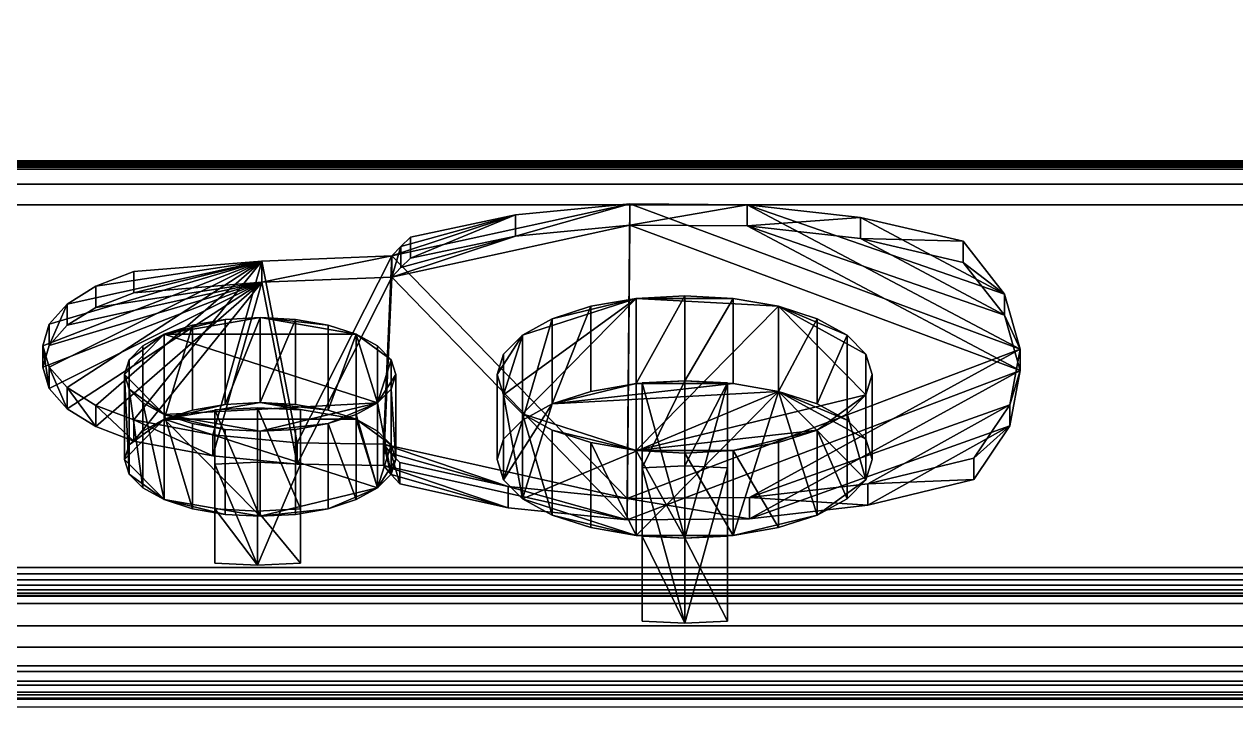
# Model space of a CAD drawing. Extents: x -1 to 823, y -931 to 1.
# Drawn here: x 89.5 to 253.6, y -930 to -837.5 of the extents above; entities that cross this region are included whole.
import ezdxf

# ---------------------------------------------------------------- set-up
doc = ezdxf.new("R2010")
doc.units = 0
for name, color, linetype in [('IQ_200_2D', 1, 'Continuous'), ('IQ_200_3D', 1, 'Continuous'), ('IQ_BLUE_3D', 5, 'Continuous'), ('IQ_CHROMIUM_3D', 7, 'Continuous')]:
    doc.layers.add(name, color=color, linetype=linetype)

msp = doc.modelspace()

# ---------------------------------------------------------------- linework, layer by layer
at = {"layer": 'IQ_200_2D'}
msp.add_line((0, -930), (800, -930), dxfattribs=at)

# ---------------------------------------------------------------- meshes
at = {"layer": 'IQ_200_3D'}
mesh = msp.add_polyface(dxfattribs=at)
corners = [(800, -856, 649), (0, -856, 649), (0, 0, 649), (800, 0, 649)]
mesh.append_faces([[corners[k] for k in face] for face in [(0, 1, 2, 3)]])
mesh = msp.add_polyface(dxfattribs=at)
corners = [(800, -916, 900), (800, 0, 900), (0, 0, 900), (0, -916, 900), (37.03, -92.54, 900), (762.97, -92.54, 900), (766.85, -93.05, 900), (770.47, -94.55, 900), (773.58, -96.93, 900), (775.96, -100.04, 900), (777.46, -103.66, 900), (777.97, -107.54, 900), (777.97, -777.54, 900), (777.46, -781.42, 900), (775.96, -785.04, 900), (773.58, -788.15, 900), (770.47, -790.53, 900), (766.85, -792.03, 900), (762.97, -792.54, 900), (37.03, -792.54, 900), (33.15, -792.03, 900), (29.53, -790.53, 900), (26.42, -788.15, 900), (24.04, -785.04, 900), (22.54, -781.42, 900), (22.03, -777.54, 900), (22.03, -107.54, 900), (22.54, -103.66, 900), (24.04, -100.04, 900), (26.42, -96.93, 900), (29.53, -94.55, 900), (33.15, -93.05, 900)]
mesh.append_faces([[corners[k] for k in face] for face in [(9, 1, 8), (14, 0, 13), (31, 2, 30), (28, 2, 27), (21, 3, 20), (23, 3, 22)]], dxfattribs={"vtx0": -1, "vtx1": -1})
mesh.append_faces([[corners[k] for k in face] for face in [(1, 9, 10), (0, 14, 15), (2, 31, 4, 1), (2, 28, 29), (3, 24, 25, 2), (3, 23, 24)]], dxfattribs={"vtx0": -1, "vtx2": -1})
mesh.append_faces([[corners[k] for k in face] for face in [(1, 10, 11, 12), (0, 17, 18, 19)]], dxfattribs={"vtx0": -1, "vtx3": -1})
mesh.append_faces([[corners[k] for k in face] for face in [(5, 6, 1, 4), (7, 8, 1), (6, 7, 1), (15, 16, 0), (16, 17, 0), (29, 30, 2), (26, 27, 2, 25), (21, 22, 3)]], dxfattribs={"vtx1": -1, "vtx2": -1})
mesh.append_faces([[corners[k] for k in face] for face in [(12, 13, 0, 1), (19, 20, 3, 0)]], dxfattribs={"vtx1": -1, "vtx3": -1})
mesh = msp.add_polyface(dxfattribs=at)
corners = [(800, -856, 658.59), (800, -856.03, 658.83), (800, -856.12, 659.05), (800, -856.25, 659.25), (800, -856.43, 659.41), (800, -856.64, 659.52), (800, -856.87, 659.58), (800, -857.1, 659.58), (0, -857.1, 659.58), (0, -856.87, 659.58), (0, -856.64, 659.52), (0, -856.43, 659.41), (0, -856.25, 659.25), (0, -856.12, 659.05), (0, -856.03, 658.83), (0, -856, 658.59)]
mesh.append_faces([[corners[k] for k in face] for face in [(9, 6, 7, 8)]], dxfattribs={"vtx0": -1})
mesh.append_faces([[corners[k] for k in face] for face in [(10, 5, 6, 9), (11, 4, 5, 10), (4, 11, 12, 3), (13, 2, 3, 12), (14, 1, 2, 13)]], dxfattribs={"vtx0": -1, "vtx2": -1})
mesh.append_faces([[corners[k] for k in face] for face in [(15, 0, 1, 14)]], dxfattribs={"vtx2": -1})
mesh = msp.add_polyface(dxfattribs=at)
corners = [(800, -856, 658.59), (0, -856, 658.59), (0, -856, 649), (800, -856, 649)]
mesh.append_faces([[corners[k] for k in face] for face in [(0, 1, 2, 3)]])
mesh = msp.add_polyface(dxfattribs=at)
corners = [(800, -861.97, 659.07), (0, -861.97, 659.07), (0, -857.1, 659.58), (800, -857.1, 659.58)]
mesh.append_faces([[corners[k] for k in face] for face in [(0, 1, 2, 3)]])
mesh = msp.add_polyface(dxfattribs=at)
corners = [(800, -925.2, 877.81), (0, -925.2, 877.81), (0, -859.16, 811.78), (800, -859.16, 811.78)]
mesh.append_faces([[corners[k] for k in face] for face in [(0, 1, 2, 3)]])
mesh = msp.add_polyface(dxfattribs=at)
corners = [(800, -859.16, 811.78), (0, -859.16, 811.78), (0, -915, 691.03), (800, -915, 691.03)]
mesh.append_faces([[corners[k] for k in face] for face in [(0, 1, 2, 3)]])
mesh = msp.add_polyface(dxfattribs=at)
corners = [(800, -911.14, 653.91), (0, -911.14, 653.91), (0, -861.97, 659.07), (800, -861.97, 659.07)]
mesh.append_faces([[corners[k] for k in face] for face in [(0, 1, 2, 3)]])
mesh = msp.add_polyface(dxfattribs=at)
corners = [(800, -911.14, 653.91), (800, -911.97, 653.92), (800, -912.78, 654.13), (800, -913.52, 654.52), (800, -914.14, 655.08), (800, -914.61, 655.77), (800, -914.9, 656.56), (800, -915, 657.39), (0, -915, 657.39), (0, -914.9, 656.56), (0, -914.61, 655.77), (0, -914.14, 655.08), (0, -913.52, 654.52), (0, -912.78, 654.13), (0, -911.97, 653.92), (0, -911.14, 653.91)]
mesh.append_faces([[corners[k] for k in face] for face in [(1, 14, 15, 0)]], dxfattribs={"vtx0": -1})
mesh.append_faces([[corners[k] for k in face] for face in [(6, 9, 10, 5), (5, 10, 11, 4), (4, 11, 12, 3), (3, 12, 13, 2), (2, 13, 14, 1)]], dxfattribs={"vtx0": -1, "vtx2": -1})
mesh.append_faces([[corners[k] for k in face] for face in [(7, 8, 9, 6)]], dxfattribs={"vtx2": -1})
mesh = msp.add_polyface(dxfattribs=at)
corners = [(800, -915, 691.03), (0, -915, 691.03), (0, -915, 657.39), (800, -915, 657.39)]
mesh.append_faces([[corners[k] for k in face] for face in [(0, 1, 2, 3)]])
mesh = msp.add_polyface(dxfattribs=at)
corners = [(800, -925.2, 877.81), (800, -927.09, 880.21), (800, -928.37, 882.98), (800, -928.96, 885.98), (800, -928.84, 889.03), (800, -928.01, 891.97), (800, -926.52, 894.64), (800, -924.45, 896.89), (800, -921.91, 898.58), (800, -919.04, 899.64), (800, -916, 900), (0, -916, 900), (0, -919.04, 899.64), (0, -921.91, 898.58), (0, -924.45, 896.89), (0, -926.52, 894.64), (0, -928.01, 891.97), (0, -928.84, 889.03), (0, -928.96, 885.98), (0, -928.37, 882.98), (0, -927.09, 880.21), (0, -925.2, 877.81)]
mesh.append_faces([[corners[k] for k in face] for face in [(1, 20, 21, 0)]], dxfattribs={"vtx0": -1})
mesh.append_faces([[corners[k] for k in face] for face in [(9, 12, 13, 8), (7, 14, 15, 6), (8, 13, 14, 7), (6, 15, 16, 5), (4, 17, 18, 3), (2, 19, 20, 1), (3, 18, 19, 2), (17, 4, 5, 16)]], dxfattribs={"vtx0": -1, "vtx2": -1})
mesh.append_faces([[corners[k] for k in face] for face in [(10, 11, 12, 9)]], dxfattribs={"vtx2": -1})
at = {"layer": 'IQ_BLUE_3D'}
mesh = msp.add_polyface(dxfattribs=at)
corners = [(216.74, -866.89, 795.07), (222.33, -874.05, 779.59), (224.46, -881.53, 763.41), (223.05, -889.05, 747.16), (218.16, -896.3, 731.48), (203.79, -899.78, 723.95), (187.8, -901.64, 719.92), (171.21, -901.77, 719.65), (155.07, -900.15, 723.15), (140.41, -896.88, 730.21), (139.25, -895.65, 732.88), (138.2, -894.4, 735.58), (126.5, -894.23, 735.96), (115.09, -893.12, 738.35), (104.4, -891.12, 742.68), (99.24, -889.14, 746.96), (95.34, -886.71, 752.21), (92.91, -883.96, 758.15), (92.08, -881.05, 764.44), (92.91, -878.15, 770.73), (95.34, -875.4, 776.67), (99.24, -872.97, 781.92), (104.4, -870.99, 786.19), (121.74, -869.58, 789.26), (139.33, -868.88, 790.77), (140.55, -867.59, 793.56), (141.88, -866.32, 796.31), (156.07, -863.31, 802.82), (171.56, -861.82, 806.04), (187.46, -861.94, 805.78), (202.82, -863.66, 802.05)]
mesh.append_faces([[corners[k] for k in face] for face in [(10, 8, 9)]], dxfattribs={"vtx0": -1})
mesh.append_faces([[corners[k] for k in face] for face in [(16, 23, 15), (14, 23, 13), (8, 11, 7), (3, 6, 2)]], dxfattribs={"vtx0": -1, "vtx1": -1})
mesh.append_faces([[corners[k] for k in face] for face in [(11, 24, 7), (24, 28, 7), (2, 7, 28)]], dxfattribs={"vtx0": -1, "vtx1": -1, "vtx2": -1})
mesh.append_faces([[corners[k] for k in face] for face in [(23, 18, 19), (23, 19, 20), (23, 17, 18), (12, 23, 24), (8, 10, 11), (24, 11, 12), (24, 27, 28), (2, 6, 7), (3, 5, 6)]], dxfattribs={"vtx0": -1, "vtx2": -1})
mesh.append_faces([[corners[k] for k in face] for face in [(0, 1, 30), (4, 5, 3)]], dxfattribs={"vtx1": -1})
mesh.append_faces([[corners[k] for k in face] for face in [(20, 21, 23), (14, 15, 23), (16, 17, 23), (12, 13, 23), (29, 30, 1), (28, 29, 2), (1, 2, 29), (24, 25, 27)]], dxfattribs={"vtx1": -1, "vtx2": -1})
mesh.append_faces([[corners[k] for k in face] for face in [(21, 22, 23), (25, 26, 27)]], dxfattribs={"vtx2": -1})
mesh = msp.add_polyface(dxfattribs=at)
corners = [(141.88, -869.2, 797.64), (156.07, -866.19, 804.15), (171.56, -864.7, 807.37), (187.46, -864.82, 807.11), (202.82, -866.54, 803.38), (216.74, -869.77, 796.41), (216.74, -866.89, 795.07), (202.82, -863.66, 802.05), (187.46, -861.94, 805.78), (171.56, -861.82, 806.04), (156.07, -863.31, 802.82), (141.88, -866.32, 796.31)]
mesh.append_faces([[corners[k] for k in face] for face in [(6, 4, 5), (0, 10, 11)]], dxfattribs={"vtx0": -1})
mesh.append_faces([[corners[k] for k in face] for face in [(4, 7, 3), (1, 10, 0), (9, 2, 8)]], dxfattribs={"vtx0": -1, "vtx1": -1})
mesh.append_faces([[corners[k] for k in face] for face in [(4, 6, 7), (3, 7, 8), (8, 2, 3), (1, 9, 10), (9, 1, 2)]], dxfattribs={"vtx0": -1, "vtx2": -1})
mesh = msp.add_polyface(dxfattribs=at)
corners = [(216.74, -869.77, 796.41), (202.82, -866.54, 803.38), (187.46, -864.82, 807.11), (171.56, -864.7, 807.37), (156.07, -866.19, 804.15), (141.88, -869.2, 797.64), (140.55, -870.47, 794.89), (139.33, -871.76, 792.1), (121.74, -872.46, 790.59), (104.4, -873.88, 787.53), (99.24, -875.85, 783.25), (95.34, -878.28, 778), (92.91, -881.03, 772.06), (92.08, -883.94, 765.77), (92.91, -886.85, 759.48), (95.34, -889.59, 753.54), (99.24, -892.02, 748.29), (104.4, -894, 744.02), (115.09, -896, 739.69), (126.5, -897.11, 737.29), (138.2, -897.28, 736.91), (139.25, -898.53, 734.21), (140.41, -899.77, 731.54), (155.07, -903.03, 724.48), (171.21, -904.65, 720.98), (187.8, -904.53, 721.25), (203.79, -902.66, 725.28), (218.16, -899.18, 732.81), (223.05, -891.93, 748.49), (224.46, -884.41, 764.74), (222.33, -876.93, 780.92)]
mesh.append_faces([[corners[k] for k in face] for face in [(1, 30, 0)]], dxfattribs={"vtx0": -1})
mesh.append_faces([[corners[k] for k in face] for face in [(2, 30, 1), (30, 2, 29), (25, 29, 24), (8, 19, 7), (11, 8, 10), (13, 8, 12), (14, 8, 13), (12, 8, 11), (15, 8, 14), (20, 7, 19), (17, 8, 16), (18, 8, 17), (16, 8, 15)]], dxfattribs={"vtx0": -1, "vtx1": -1})
mesh.append_faces([[corners[k] for k in face] for face in [(7, 24, 3), (3, 24, 29), (20, 24, 7)]], dxfattribs={"vtx0": -1, "vtx1": -1, "vtx2": -1})
mesh.append_faces([[corners[k] for k in face] for face in [(25, 28, 29), (28, 25, 26), (20, 23, 24), (4, 6, 7), (23, 20, 21)]], dxfattribs={"vtx0": -1, "vtx2": -1})
mesh.append_faces([[corners[k] for k in face] for face in [(5, 6, 4), (9, 10, 8), (22, 23, 21)]], dxfattribs={"vtx1": -1})
mesh.append_faces([[corners[k] for k in face] for face in [(2, 3, 29), (3, 4, 7), (18, 19, 8)]], dxfattribs={"vtx1": -1, "vtx2": -1})
mesh.append_faces([[corners[k] for k in face] for face in [(26, 27, 28)]], dxfattribs={"vtx2": -1})
mesh = msp.add_polyface(dxfattribs=at)
corners = [(139.33, -871.76, 792.1), (140.55, -870.47, 794.89), (141.88, -869.2, 797.64), (141.88, -866.32, 796.31), (140.55, -867.59, 793.56), (139.33, -868.88, 790.77)]
mesh.append_faces([[corners[k] for k in face] for face in [(4, 0, 1)]], dxfattribs={"vtx0": -1, "vtx2": -1})
mesh.append_faces([[corners[k] for k in face] for face in [(4, 5, 0)]], dxfattribs={"vtx2": -1})
mesh.append_faces([[corners[k] for k in face] for face in [(1, 2, 3, 4)]], dxfattribs={"vtx3": -1})
mesh = msp.add_polyface(dxfattribs=at)
corners = [(216.74, -869.77, 796.41), (222.33, -876.93, 780.92), (224.46, -884.41, 764.74), (223.05, -891.93, 748.49), (218.16, -899.18, 732.81), (218.16, -896.3, 731.48), (223.05, -889.05, 747.16), (224.46, -881.53, 763.41), (222.33, -874.05, 779.59), (216.74, -866.89, 795.07)]
mesh.append_faces([[corners[k] for k in face] for face in [(5, 3, 4), (0, 8, 9)]], dxfattribs={"vtx0": -1})
mesh.append_faces([[corners[k] for k in face] for face in [(3, 6, 2)]], dxfattribs={"vtx0": -1, "vtx1": -1})
mesh.append_faces([[corners[k] for k in face] for face in [(8, 0, 1), (7, 1, 2)]], dxfattribs={"vtx0": -1, "vtx2": -1})
mesh.append_faces([[corners[k] for k in face] for face in [(5, 6, 3), (6, 7, 2), (7, 8, 1)]], dxfattribs={"vtx1": -1, "vtx2": -1})
mesh = msp.add_polyface(dxfattribs=at)
corners = [(104.4, -873.88, 787.53), (121.74, -872.46, 790.59), (139.33, -871.76, 792.1), (139.33, -868.88, 790.77), (121.74, -869.58, 789.26), (104.4, -870.99, 786.19)]
mesh.append_faces([[corners[k] for k in face] for face in [(1, 3, 4), (4, 0, 1)]], dxfattribs={"vtx0": -1, "vtx2": -1})
mesh.append_faces([[corners[k] for k in face] for face in [(2, 3, 1)]], dxfattribs={"vtx1": -1})
mesh.append_faces([[corners[k] for k in face] for face in [(4, 5, 0)]], dxfattribs={"vtx2": -1})
mesh = msp.add_polyface(dxfattribs=at)
corners = [(104.4, -894, 744.02), (99.24, -892.02, 748.29), (95.34, -889.59, 753.54), (92.91, -886.85, 759.48), (92.08, -883.94, 765.77), (92.91, -881.03, 772.06), (95.34, -878.28, 778), (99.24, -875.85, 783.25), (104.4, -873.88, 787.53), (104.4, -870.99, 786.19), (99.24, -872.97, 781.92), (95.34, -875.4, 776.67), (92.91, -878.15, 770.73), (92.08, -881.05, 764.44), (92.91, -883.96, 758.15), (95.34, -886.71, 752.21), (99.24, -889.14, 746.96), (104.4, -891.12, 742.68)]
mesh.append_faces([[corners[k] for k in face] for face in [(0, 16, 17)]], dxfattribs={"vtx0": -1})
mesh.append_faces([[corners[k] for k in face] for face in [(12, 5, 11), (16, 1, 15), (3, 14, 2)]], dxfattribs={"vtx0": -1, "vtx1": -1})
mesh.append_faces([[corners[k] for k in face] for face in [(11, 5, 6), (3, 13, 14), (16, 0, 1), (13, 3, 4)]], dxfattribs={"vtx0": -1, "vtx2": -1})
mesh.append_faces([[corners[k] for k in face] for face in [(9, 10, 7, 8)]], dxfattribs={"vtx1": -1})
mesh.append_faces([[corners[k] for k in face] for face in [(14, 15, 2), (1, 2, 15)]], dxfattribs={"vtx1": -1, "vtx2": -1})
mesh.append_faces([[corners[k] for k in face] for face in [(10, 11, 6, 7), (4, 5, 12, 13)]], dxfattribs={"vtx1": -1, "vtx3": -1})
mesh = msp.add_polyface(dxfattribs=at)
corners = [(121.5, -892.65, 746.92), (116.75, -892.39, 747.49), (112.32, -891.62, 749.15), (108.51, -890.4, 751.8), (105.59, -888.8, 755.26), (103.76, -886.94, 759.28), (103.13, -884.94, 763.59), (103.76, -882.95, 767.91), (105.59, -881.09, 771.93), (108.51, -879.49, 775.38), (112.32, -878.27, 778.03), (116.75, -877.5, 779.7), (121.5, -877.23, 780.27), (126.26, -877.5, 779.7), (130.69, -878.27, 778.03), (134.49, -879.49, 775.38), (137.41, -881.09, 771.93), (139.25, -882.95, 767.91), (139.87, -884.94, 763.59), (139.25, -886.94, 759.28), (137.41, -888.8, 755.26), (134.49, -890.4, 751.8), (130.69, -891.62, 749.15), (126.26, -892.39, 747.49)]
mesh.append_faces([[corners[k] for k in face] for face in [(9, 7, 8), (5, 3, 4), (3, 1, 2), (22, 20, 21), (20, 18, 19)]], dxfattribs={"vtx0": -1})
mesh.append_faces([[corners[k] for k in face] for face in [(1, 3, 0)]], dxfattribs={"vtx0": -1, "vtx1": -1})
mesh.append_faces([[corners[k] for k in face] for face in [(6, 9, 3), (9, 20, 3), (3, 20, 0), (15, 20, 9), (20, 15, 17), (0, 20, 22), (9, 12, 15)]], dxfattribs={"vtx0": -1, "vtx1": -1, "vtx2": -1})
mesh.append_faces([[corners[k] for k in face] for face in [(9, 6, 7), (9, 11, 12), (12, 14, 15)]], dxfattribs={"vtx0": -1, "vtx2": -1})
mesh.append_faces([[corners[k] for k in face] for face in [(5, 6, 3), (17, 18, 20)]], dxfattribs={"vtx1": -1, "vtx2": -1})
mesh.append_faces([[corners[k] for k in face] for face in [(9, 10, 11), (12, 13, 14), (15, 16, 17), (22, 23, 0)]], dxfattribs={"vtx2": -1})
mesh = msp.add_polyface(dxfattribs=at)
corners = [(121.5, -904.18, 752.25), (116.75, -903.92, 752.82), (112.32, -903.15, 754.48), (108.51, -901.92, 757.13), (105.59, -900.33, 760.59), (103.76, -898.47, 764.61), (103.13, -896.47, 768.92), (103.76, -894.48, 773.24), (105.59, -892.62, 777.26), (108.51, -891.02, 780.71), (112.32, -889.79, 783.36), (116.75, -889.02, 785.03), (121.5, -888.76, 785.6), (121.5, -877.23, 780.27), (116.75, -877.5, 779.7), (112.32, -878.27, 778.03), (108.51, -879.49, 775.38), (105.59, -881.09, 771.93), (103.76, -882.95, 767.91), (103.13, -884.94, 763.59), (103.76, -886.94, 759.28), (105.59, -888.8, 755.26), (108.51, -890.4, 751.8), (112.32, -891.62, 749.15), (116.75, -892.39, 747.49), (121.5, -892.65, 746.92)]
mesh.append_faces([[corners[k] for k in face] for face in [(14, 11, 13), (20, 5, 19), (21, 4, 20)]], dxfattribs={"vtx0": -1, "vtx1": -1})
mesh.append_faces([[corners[k] for k in face] for face in [(2, 22, 23), (21, 3, 4), (19, 5, 6)]], dxfattribs={"vtx0": -1, "vtx2": -1})
mesh.append_faces([[corners[k] for k in face] for face in [(0, 1, 24, 25)]], dxfattribs={"vtx1": -1})
mesh.append_faces([[corners[k] for k in face] for face in [(15, 16, 9), (9, 10, 15), (21, 22, 3), (4, 5, 20), (2, 3, 22)]], dxfattribs={"vtx1": -1, "vtx2": -1})
mesh.append_faces([[corners[k] for k in face] for face in [(14, 15, 10, 11), (16, 17, 8, 9), (17, 18, 7, 8), (6, 7, 18, 19), (23, 24, 1, 2)]], dxfattribs={"vtx1": -1, "vtx3": -1})
mesh.append_faces([[corners[k] for k in face] for face in [(11, 12, 13)]], dxfattribs={"vtx2": -1})
mesh = msp.add_polyface(dxfattribs=at)
corners = [(121.5, -888.76, 785.6), (126.26, -889.02, 785.03), (130.69, -889.79, 783.36), (134.49, -891.02, 780.71), (137.41, -892.62, 777.26), (139.25, -894.48, 773.24), (139.87, -896.47, 768.92), (139.25, -898.47, 764.61), (137.41, -900.33, 760.59), (134.49, -901.92, 757.13), (130.69, -903.15, 754.48), (126.26, -903.92, 752.82), (121.5, -904.18, 752.25), (121.5, -892.65, 746.92), (126.26, -892.39, 747.49), (130.69, -891.62, 749.15), (134.49, -890.4, 751.8), (137.41, -888.8, 755.26), (139.25, -886.94, 759.28), (139.87, -884.94, 763.59), (139.25, -882.95, 767.91), (137.41, -881.09, 771.93), (134.49, -879.49, 775.38), (130.69, -878.27, 778.03), (126.26, -877.5, 779.7), (121.5, -877.23, 780.27)]
mesh.append_faces([[corners[k] for k in face] for face in [(9, 16, 8)]], dxfattribs={"vtx0": -1, "vtx1": -1})
mesh.append_faces([[corners[k] for k in face] for face in [(8, 16, 17), (7, 17, 18), (2, 22, 23)]], dxfattribs={"vtx0": -1, "vtx2": -1})
mesh.append_faces([[corners[k] for k in face] for face in [(13, 14, 11, 12), (25, 0, 24)]], dxfattribs={"vtx1": -1})
mesh.append_faces([[corners[k] for k in face] for face in [(15, 16, 9), (7, 8, 17), (9, 10, 15), (6, 7, 18), (18, 19, 6), (0, 1, 24), (2, 3, 22)]], dxfattribs={"vtx1": -1, "vtx2": -1})
mesh.append_faces([[corners[k] for k in face] for face in [(14, 15, 10, 11), (19, 20, 5, 6), (20, 21, 4, 5), (21, 22, 3, 4), (23, 24, 1, 2)]], dxfattribs={"vtx1": -1, "vtx3": -1})
mesh = msp.add_polyface(dxfattribs=at)
corners = [(121.5, -904.18, 752.25), (126.26, -903.92, 752.82), (130.69, -903.15, 754.48), (134.49, -901.92, 757.13), (137.41, -900.33, 760.59), (139.25, -898.47, 764.61), (139.87, -896.47, 768.92), (139.25, -894.48, 773.24), (137.41, -892.62, 777.26), (134.49, -891.02, 780.71), (130.69, -889.79, 783.36), (126.26, -889.02, 785.03), (121.5, -888.76, 785.6), (116.75, -889.02, 785.03), (112.32, -889.79, 783.36), (108.51, -891.02, 780.71), (105.59, -892.62, 777.26), (103.76, -894.48, 773.24), (103.13, -896.47, 768.92), (103.76, -898.47, 764.61), (105.59, -900.33, 760.59), (108.51, -901.92, 757.13), (112.32, -903.15, 754.48), (116.75, -903.92, 752.82)]
mesh.append_faces([[corners[k] for k in face] for face in [(6, 4, 5), (4, 2, 3), (17, 15, 16), (23, 21, 22), (21, 19, 20)]], dxfattribs={"vtx0": -1})
mesh.append_faces([[corners[k] for k in face] for face in [(10, 12, 9)]], dxfattribs={"vtx0": -1, "vtx1": -1})
mesh.append_faces([[corners[k] for k in face] for face in [(4, 7, 9), (15, 4, 9), (2, 4, 0), (15, 9, 12), (4, 15, 0), (21, 15, 18), (21, 0, 15)]], dxfattribs={"vtx0": -1, "vtx1": -1, "vtx2": -1})
mesh.append_faces([[corners[k] for k in face] for face in [(21, 23, 0), (15, 12, 13)]], dxfattribs={"vtx0": -1, "vtx2": -1})
mesh.append_faces([[corners[k] for k in face] for face in [(1, 2, 0)]], dxfattribs={"vtx1": -1})
mesh.append_faces([[corners[k] for k in face] for face in [(6, 7, 4), (17, 18, 15), (18, 19, 21)]], dxfattribs={"vtx1": -1, "vtx2": -1})
mesh.append_faces([[corners[k] for k in face] for face in [(7, 8, 9), (10, 11, 12), (13, 14, 15)]], dxfattribs={"vtx2": -1})
mesh = msp.add_polyface(dxfattribs=at)
corners = [(126.94, -903.18, 754.42), (121.15, -903.46, 753.81), (115.36, -903.18, 754.42), (115.36, -889.76, 783.43), (121.15, -889.48, 784.04), (126.94, -889.76, 783.43)]
mesh.append_faces([[corners[k] for k in face] for face in [(0, 4, 5), (3, 1, 2)]], dxfattribs={"vtx0": -1})
mesh.append_faces([[corners[k] for k in face] for face in [(1, 3, 4, 0)]], dxfattribs={"vtx0": -1, "vtx2": -1})
mesh = msp.add_polyface(dxfattribs=at)
corners = [(115.36, -897.13, 786.83), (121.15, -896.85, 787.44), (126.94, -897.13, 786.83), (126.94, -889.76, 783.43), (121.15, -889.48, 784.04), (115.36, -889.76, 783.43)]
mesh.append_faces([[corners[k] for k in face] for face in [(1, 2, 3, 4), (4, 5, 0, 1)]], dxfattribs={"vtx3": -1})
mesh = msp.add_polyface(dxfattribs=at)
corners = [(115.36, -897.13, 786.83), (115.36, -889.76, 783.43), (115.36, -903.18, 754.42), (115.36, -910.54, 757.82)]
mesh.append_faces([[corners[k] for k in face] for face in [(0, 1, 2, 3)]])
mesh = msp.add_polyface(dxfattribs=at)
corners = [(126.94, -910.54, 757.82), (126.94, -903.18, 754.42), (126.94, -889.76, 783.43), (126.94, -897.13, 786.83)]
mesh.append_faces([[corners[k] for k in face] for face in [(0, 1, 2, 3)]])
mesh = msp.add_polyface(dxfattribs=at)
corners = [(138.2, -897.28, 736.91), (126.5, -897.11, 737.29), (115.09, -896, 739.69), (104.4, -894, 744.02), (104.4, -891.12, 742.68), (115.09, -893.12, 738.35), (126.5, -894.23, 735.96), (138.2, -894.4, 735.58)]
mesh.append_faces([[corners[k] for k in face] for face in [(4, 5, 2)]], dxfattribs={"vtx1": -1, "vtx2": -1})
mesh.append_faces([[corners[k] for k in face] for face in [(1, 2, 5, 6)]], dxfattribs={"vtx1": -1, "vtx3": -1})
mesh.append_faces([[corners[k] for k in face] for face in [(2, 3, 4)]], dxfattribs={"vtx2": -1})
mesh.append_faces([[corners[k] for k in face] for face in [(6, 7, 0, 1)]], dxfattribs={"vtx3": -1})
mesh = msp.add_polyface(dxfattribs=at)
corners = [(140.41, -899.77, 731.54), (139.25, -898.53, 734.21), (138.2, -897.28, 736.91), (138.2, -894.4, 735.58), (139.25, -895.65, 732.88), (140.41, -896.88, 730.21)]
mesh.append_faces([[corners[k] for k in face] for face in [(1, 3, 4), (4, 0, 1)]], dxfattribs={"vtx0": -1, "vtx2": -1})
mesh.append_faces([[corners[k] for k in face] for face in [(2, 3, 1)]], dxfattribs={"vtx1": -1})
mesh.append_faces([[corners[k] for k in face] for face in [(4, 5, 0)]], dxfattribs={"vtx2": -1})
mesh = msp.add_polyface(dxfattribs=at)
corners = [(126.94, -910.54, 757.82), (126.94, -897.13, 786.83), (121.15, -896.85, 787.44), (115.36, -897.13, 786.83), (115.36, -910.54, 757.82), (121.15, -910.82, 757.22)]
mesh.append_faces([[corners[k] for k in face] for face in [(1, 5, 0)]], dxfattribs={"vtx0": -1})
mesh.append_faces([[corners[k] for k in face] for face in [(2, 5, 1)]], dxfattribs={"vtx0": -1, "vtx1": -1})
mesh.append_faces([[corners[k] for k in face] for face in [(4, 5, 3)]], dxfattribs={"vtx1": -1})
mesh.append_faces([[corners[k] for k in face] for face in [(2, 3, 5)]], dxfattribs={"vtx1": -1, "vtx2": -1})
mesh = msp.add_polyface(dxfattribs=at)
corners = [(218.16, -899.18, 732.81), (203.79, -902.66, 725.28), (187.8, -904.53, 721.25), (171.21, -904.65, 720.98), (155.07, -903.03, 724.48), (140.41, -899.77, 731.54), (140.41, -896.88, 730.21), (155.07, -900.15, 723.15), (171.21, -901.77, 719.65), (187.8, -901.64, 719.92), (203.79, -899.78, 723.95), (218.16, -896.3, 731.48)]
mesh.append_faces([[corners[k] for k in face] for face in [(0, 10, 11)]], dxfattribs={"vtx0": -1})
mesh.append_faces([[corners[k] for k in face] for face in [(4, 7, 3), (1, 10, 0), (9, 2, 8)]], dxfattribs={"vtx0": -1, "vtx1": -1})
mesh.append_faces([[corners[k] for k in face] for face in [(3, 7, 8), (8, 2, 3), (1, 9, 10), (9, 1, 2)]], dxfattribs={"vtx0": -1, "vtx2": -1})
mesh.append_faces([[corners[k] for k in face] for face in [(6, 7, 4, 5)]], dxfattribs={"vtx1": -1})
mesh = msp.add_polyface(dxfattribs=at)
corners = [(126.94, -910.54, 757.82), (121.15, -910.82, 757.22), (115.36, -910.54, 757.82), (115.36, -903.18, 754.42), (121.15, -903.46, 753.81), (126.94, -903.18, 754.42)]
mesh.append_faces([[corners[k] for k in face] for face in [(1, 3, 4), (4, 0, 1)]], dxfattribs={"vtx0": -1, "vtx2": -1})
mesh.append_faces([[corners[k] for k in face] for face in [(2, 3, 1)]], dxfattribs={"vtx1": -1})
mesh.append_faces([[corners[k] for k in face] for face in [(4, 5, 0)]], dxfattribs={"vtx2": -1})
at = {"layer": 'IQ_CHROMIUM_3D'}
mesh = msp.add_polyface(dxfattribs=at)
corners = [(179, -895.61, 740.54), (172.43, -895.24, 741.32), (166.3, -894.18, 743.63), (161.04, -892.48, 747.29), (157.01, -890.27, 752.07), (154.47, -887.7, 757.63), (153.6, -884.94, 763.59), (154.47, -882.18, 769.56), (157.01, -879.61, 775.12), (161.04, -877.41, 779.89), (166.3, -875.71, 783.56), (172.43, -874.65, 785.86), (179, -874.28, 786.65), (185.58, -874.65, 785.86), (191.7, -875.71, 783.56), (196.96, -877.41, 779.89), (201, -879.61, 775.12), (203.54, -882.18, 769.56), (204.4, -884.94, 763.59), (203.54, -887.7, 757.63), (201, -890.27, 752.07), (196.96, -892.48, 747.29), (191.7, -894.18, 743.63), (185.58, -895.24, 741.32)]
mesh.append_faces([[corners[k] for k in face] for face in [(3, 1, 2), (1, 23, 0), (16, 14, 15), (23, 21, 22), (21, 19, 20), (13, 11, 12)]], dxfattribs={"vtx0": -1})
mesh.append_faces([[corners[k] for k in face] for face in [(9, 11, 8), (4, 1, 3)]], dxfattribs={"vtx0": -1, "vtx1": -1})
mesh.append_faces([[corners[k] for k in face] for face in [(5, 8, 11), (11, 1, 4), (1, 11, 14), (14, 19, 1), (17, 19, 14), (1, 21, 23), (19, 21, 1)]], dxfattribs={"vtx0": -1, "vtx1": -1, "vtx2": -1})
mesh.append_faces([[corners[k] for k in face] for face in [(11, 13, 14)]], dxfattribs={"vtx0": -1, "vtx2": -1})
mesh.append_faces([[corners[k] for k in face] for face in [(5, 6, 8), (4, 5, 11), (16, 17, 14)]], dxfattribs={"vtx1": -1, "vtx2": -1})
mesh.append_faces([[corners[k] for k in face] for face in [(6, 7, 8), (9, 10, 11), (17, 18, 19)]], dxfattribs={"vtx2": -1})
mesh = msp.add_polyface(dxfattribs=at)
corners = [(179, -907.13, 745.87), (172.43, -906.77, 746.65), (166.3, -905.7, 748.96), (161.04, -904.01, 752.62), (157.01, -901.8, 757.4), (154.47, -899.23, 762.96), (153.6, -896.47, 768.92), (154.47, -893.71, 774.89), (157.01, -891.14, 780.45), (161.04, -888.93, 785.22), (166.3, -887.24, 788.89), (172.43, -886.17, 791.19), (179, -885.81, 791.98), (179, -874.28, 786.65), (172.43, -874.65, 785.86), (166.3, -875.71, 783.56), (161.04, -877.41, 779.89), (157.01, -879.61, 775.12), (154.47, -882.18, 769.56), (153.6, -884.94, 763.59), (154.47, -887.7, 757.63), (157.01, -890.27, 752.07), (161.04, -892.48, 747.29), (166.3, -894.18, 743.63), (172.43, -895.24, 741.32), (179, -895.61, 740.54)]
mesh.append_faces([[corners[k] for k in face] for face in [(14, 11, 13), (9, 16, 8), (21, 4, 20), (2, 23, 1)]], dxfattribs={"vtx0": -1, "vtx1": -1})
mesh.append_faces([[corners[k] for k in face] for face in [(8, 16, 17), (1, 23, 24), (21, 3, 4)]], dxfattribs={"vtx0": -1, "vtx2": -1})
mesh.append_faces([[corners[k] for k in face] for face in [(25, 0, 24)]], dxfattribs={"vtx1": -1})
mesh.append_faces([[corners[k] for k in face] for face in [(15, 16, 9), (9, 10, 15), (21, 22, 3), (4, 5, 20), (0, 1, 24)]], dxfattribs={"vtx1": -1, "vtx2": -1})
mesh.append_faces([[corners[k] for k in face] for face in [(14, 15, 10, 11), (17, 18, 7, 8), (6, 7, 18, 19), (19, 20, 5, 6), (22, 23, 2, 3)]], dxfattribs={"vtx1": -1, "vtx3": -1})
mesh.append_faces([[corners[k] for k in face] for face in [(11, 12, 13)]], dxfattribs={"vtx2": -1})
mesh = msp.add_polyface(dxfattribs=at)
corners = [(179, -885.81, 791.98), (185.58, -886.17, 791.19), (191.7, -887.24, 788.89), (196.96, -888.93, 785.22), (201, -891.14, 780.45), (203.54, -893.71, 774.89), (204.4, -896.47, 768.92), (203.54, -899.23, 762.96), (201, -901.8, 757.4), (196.96, -904.01, 752.62), (191.7, -905.7, 748.96), (185.58, -906.77, 746.65), (179, -907.13, 745.87), (179, -895.61, 740.54), (185.58, -895.24, 741.32), (191.7, -894.18, 743.63), (196.96, -892.48, 747.29), (201, -890.27, 752.07), (203.54, -887.7, 757.63), (204.4, -884.94, 763.59), (203.54, -882.18, 769.56), (201, -879.61, 775.12), (196.96, -877.41, 779.89), (191.7, -875.71, 783.56), (185.58, -874.65, 785.86), (179, -874.28, 786.65)]
mesh.append_faces([[corners[k] for k in face] for face in [(14, 11, 13), (15, 10, 14), (9, 16, 8)]], dxfattribs={"vtx0": -1, "vtx1": -1})
mesh.append_faces([[corners[k] for k in face] for face in [(8, 16, 17), (7, 17, 18), (14, 10, 11), (2, 22, 23), (21, 3, 4)]], dxfattribs={"vtx0": -1, "vtx2": -1})
mesh.append_faces([[corners[k] for k in face] for face in [(25, 0, 24)]], dxfattribs={"vtx1": -1})
mesh.append_faces([[corners[k] for k in face] for face in [(7, 8, 17), (21, 22, 3), (0, 1, 24), (2, 3, 22)]], dxfattribs={"vtx1": -1, "vtx2": -1})
mesh.append_faces([[corners[k] for k in face] for face in [(15, 16, 9, 10), (6, 7, 18, 19), (19, 20, 5, 6), (20, 21, 4, 5), (23, 24, 1, 2)]], dxfattribs={"vtx1": -1, "vtx3": -1})
mesh.append_faces([[corners[k] for k in face] for face in [(11, 12, 13)]], dxfattribs={"vtx2": -1})
mesh = msp.add_polyface(dxfattribs=at)
corners = [(179, -907.13, 745.87), (185.58, -906.77, 746.65), (191.7, -905.7, 748.96), (196.96, -904.01, 752.62), (201, -901.8, 757.4), (203.54, -899.23, 762.96), (204.4, -896.47, 768.92), (203.54, -893.71, 774.89), (201, -891.14, 780.45), (196.96, -888.93, 785.22), (191.7, -887.24, 788.89), (185.58, -886.17, 791.19), (179, -885.81, 791.98), (172.43, -886.17, 791.19), (166.3, -887.24, 788.89), (161.04, -888.93, 785.22), (157.01, -891.14, 780.45), (154.47, -893.71, 774.89), (153.6, -896.47, 768.92), (154.47, -899.23, 762.96), (157.01, -901.8, 757.4), (161.04, -904.01, 752.62), (166.3, -905.7, 748.96), (172.43, -906.77, 746.65)]
mesh.append_faces([[corners[k] for k in face] for face in [(10, 8, 9), (5, 3, 4), (3, 1, 2), (23, 21, 22)]], dxfattribs={"vtx0": -1})
mesh.append_faces([[corners[k] for k in face] for face in [(11, 15, 10)]], dxfattribs={"vtx0": -1, "vtx1": -1})
mesh.append_faces([[corners[k] for k in face] for face in [(23, 1, 10), (10, 5, 7), (3, 5, 10), (1, 3, 10), (15, 20, 10), (10, 20, 23), (11, 13, 15)]], dxfattribs={"vtx0": -1, "vtx1": -1, "vtx2": -1})
mesh.append_faces([[corners[k] for k in face] for face in [(10, 7, 8), (19, 16, 17), (23, 20, 21)]], dxfattribs={"vtx0": -1, "vtx2": -1})
mesh.append_faces([[corners[k] for k in face] for face in [(0, 1, 23)]], dxfattribs={"vtx1": -1})
mesh.append_faces([[corners[k] for k in face] for face in [(15, 16, 19), (19, 20, 15)]], dxfattribs={"vtx1": -1, "vtx2": -1})
mesh.append_faces([[corners[k] for k in face] for face in [(5, 6, 7), (11, 12, 13), (13, 14, 15), (17, 18, 19)]], dxfattribs={"vtx2": -1})
mesh = msp.add_polyface(dxfattribs=at)
corners = [(184.79, -906.85, 746.48), (179, -907.13, 745.87), (173.22, -906.85, 746.48), (173.22, -886.09, 791.37), (179, -885.81, 791.98), (184.79, -886.09, 791.37)]
mesh.append_faces([[corners[k] for k in face] for face in [(3, 1, 2), (1, 5, 0)]], dxfattribs={"vtx0": -1})
mesh.append_faces([[corners[k] for k in face] for face in [(1, 4, 5)]], dxfattribs={"vtx0": -1, "vtx2": -1})
mesh.append_faces([[corners[k] for k in face] for face in [(3, 4, 1)]], dxfattribs={"vtx1": -1, "vtx2": -1})
mesh = msp.add_polyface(dxfattribs=at)
corners = [(173.22, -897.62, 796.7), (179, -897.34, 797.31), (184.79, -897.62, 796.7), (184.79, -886.09, 791.37), (179, -885.81, 791.98), (173.22, -886.09, 791.37)]
mesh.append_faces([[corners[k] for k in face] for face in [(1, 3, 4), (4, 0, 1)]], dxfattribs={"vtx0": -1, "vtx2": -1})
mesh.append_faces([[corners[k] for k in face] for face in [(2, 3, 1)]], dxfattribs={"vtx1": -1})
mesh.append_faces([[corners[k] for k in face] for face in [(4, 5, 0)]], dxfattribs={"vtx2": -1})
mesh = msp.add_polyface(dxfattribs=at)
corners = [(173.22, -897.62, 796.7), (173.22, -886.09, 791.37), (173.22, -906.85, 746.48), (173.22, -918.38, 751.81)]
mesh.append_faces([[corners[k] for k in face] for face in [(0, 1, 2, 3)]])
mesh = msp.add_polyface(dxfattribs=at)
corners = [(184.79, -918.38, 751.81), (184.79, -906.85, 746.48), (184.79, -886.09, 791.37), (184.79, -897.62, 796.7)]
mesh.append_faces([[corners[k] for k in face] for face in [(0, 1, 2, 3)]])
mesh = msp.add_polyface(dxfattribs=at)
corners = [(184.79, -918.38, 751.81), (184.79, -897.62, 796.7), (179, -897.34, 797.31), (173.22, -897.62, 796.7), (173.22, -918.38, 751.81), (179, -918.66, 751.2)]
mesh.append_faces([[corners[k] for k in face] for face in [(1, 5, 0)]], dxfattribs={"vtx0": -1})
mesh.append_faces([[corners[k] for k in face] for face in [(2, 5, 1)]], dxfattribs={"vtx0": -1, "vtx1": -1})
mesh.append_faces([[corners[k] for k in face] for face in [(5, 2, 3)]], dxfattribs={"vtx0": -1, "vtx2": -1})
mesh.append_faces([[corners[k] for k in face] for face in [(4, 5, 3)]], dxfattribs={"vtx1": -1})
mesh = msp.add_polyface(dxfattribs=at)
corners = [(184.79, -918.38, 751.81), (179, -918.66, 751.2), (173.22, -918.38, 751.81), (173.22, -906.85, 746.48), (179, -907.13, 745.87), (184.79, -906.85, 746.48)]
mesh.append_faces([[corners[k] for k in face] for face in [(1, 3, 4), (4, 0, 1)]], dxfattribs={"vtx0": -1, "vtx2": -1})
mesh.append_faces([[corners[k] for k in face] for face in [(2, 3, 1)]], dxfattribs={"vtx1": -1})
mesh.append_faces([[corners[k] for k in face] for face in [(4, 5, 0)]], dxfattribs={"vtx2": -1})

doc.saveas('drawing.dxf')
